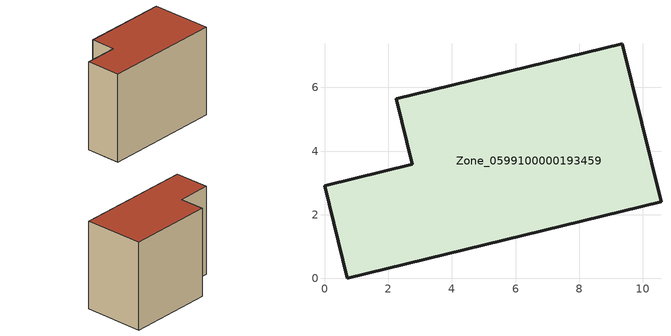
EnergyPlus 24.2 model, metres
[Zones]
Zone_0599100000193459
 floor ground (C_G): 0,2.91 2.76,3.59 2.26,5.64 9.35,7.38 10.57,2.41 0.71,0 z0
 wall outside (C_F): 2.76,3.59 0,2.91 0.71,0 10.57,2.41 9.35,7.38 2.26,5.64 2.76,3.59 z0:7.6
 roof outside (C_R): 9.35,7.38 2.26,5.64 2.76,3.59 0,2.91 0.71,0 10.57,2.41 z7.6
[BUILDING]
Pand.0599100000193459: North Axis=0; Terrain=City; Loads Convergence Tolerance Value=0.04; Temperature Convergence Tolerance Value=0.4; Solar Distribution=FullExterior; Maximum Number of Warmup Days=25; Minimum Number of Warmup Days=1
[Site:Location]
Rotterdam.The.Hague.AP_ZH_NLD Design_Conditions: Latitude=51.96; Longitude=4.45; Time Zone=1; Elevation=-4.5
[SITE:GROUNDTEMPERATURE:BUILDINGSURFACE]
18, 18, 18, 18, 18, 18, 18, 18, 18, 18, 18, 18
[MATERIAL] Thermal Absorptance=0.9; Solar Absorptance=0.7; Visible Absorptance=0.7
Name | Roughness | Thickness | Conductivity | Density | Specific Heat
G.TC.1946 | MediumSmooth | 0.15 | 1 | 540 | 1210
F.TC.1946 | Rough | 0.3 | 0.857143 | 1920 | 840
R.TC.1946 | MediumRough | 0.2 | 0.909091 | 1500 | 1000
[CONSTRUCTION]
C_G: G.TC.1946
C_F: F.TC.1946
C_R: R.TC.1946
[ZONE]
Zone_0599100000193459: Type=1; Multiplier=1; Ceiling Height=Autocalculate; Volume=Autocalculate; Floor Area=autocalculate; Part of Total Floor Area=Yes
[ZONEINFILTRATION:DESIGNFLOWRATE]
Infil_Zone_0599100000193459: Zone or ZoneList or Space or SpaceList=Zone_0599100000193459; Schedule=AlwaysOn; Design Flow Rate Calculation Method=Flow/Area; Flow Rate per Floor Area=0.003; Constant Term Coefficient=1; Temperature Term Coefficient=0; Velocity Term Coefficient=0; Velocity Squared Term Coefficient=0
[HVACTEMPLATE:ZONE:IDEALLOADSAIRSYSTEM]
Zone_0599100000193459: Maximum Heating Supply Air Temperature=50; Minimum Cooling Supply Air Temperature=13; Maximum Heating Supply Air Humidity Ratio=0.0156; Minimum Cooling Supply Air Humidity Ratio=0.0077; Heating Limit=NoLimit; Cooling Limit=NoLimit; Dehumidification Control Type=ConstantSensibleHeatRatio; Cooling Sensible Heat Ratio=0.7; Dehumidification Setpoint=60; Humidification Control Type=None; Humidification Setpoint=30; Outdoor Air Method=None; Outdoor Air Flow Rate per Person=0.00944; Outdoor Air Flow Rate per Zone Floor Area=0; Outdoor Air Flow Rate per Zone=0; Demand Controlled Ventilation Type=None; Outdoor Air Economizer Type=NoEconomizer; Heat Recovery Type=None; Sensible Heat Recovery Effectiveness=0.7; Latent Heat Recovery Effectiveness=0.65
[ZONECONTROL:THERMOSTAT]
ThermostatControl_Zone_0599100000193459: Zone or ZoneList=Zone_0599100000193459; Control Type Schedule=DualSetpointControlType; Control 1=Thermostat_Zone_0599100000193459; Temperature Difference Between Cutout And Setpoint=0
[THERMOSTATSETPOINT:DUALSETPOINT]
Thermostat_Zone_0599100000193459: Heating Setpoint Temperature Schedule=HeatingSetpoint_Zone_0599100000193459; Cooling Setpoint Temperature Schedule=CoolingSetpoint_Zone_0599100000193459
[SCHEDULE:COMPACT]
HeatingSetpoint_Zone_0599100000193459: Through: 12/31, For: AllDays, Until: 24:00, 21
CoolingSetpoint_Zone_0599100000193459: Through: 12/31, For: AllDays, Until: 24:00, 24
DualSetpointControlType: Through: 12/31, For: AllDays, Until: 24:00, 4
AlwaysOn: Through: 12/31, For: AllDays, Until: 24:00, 1
